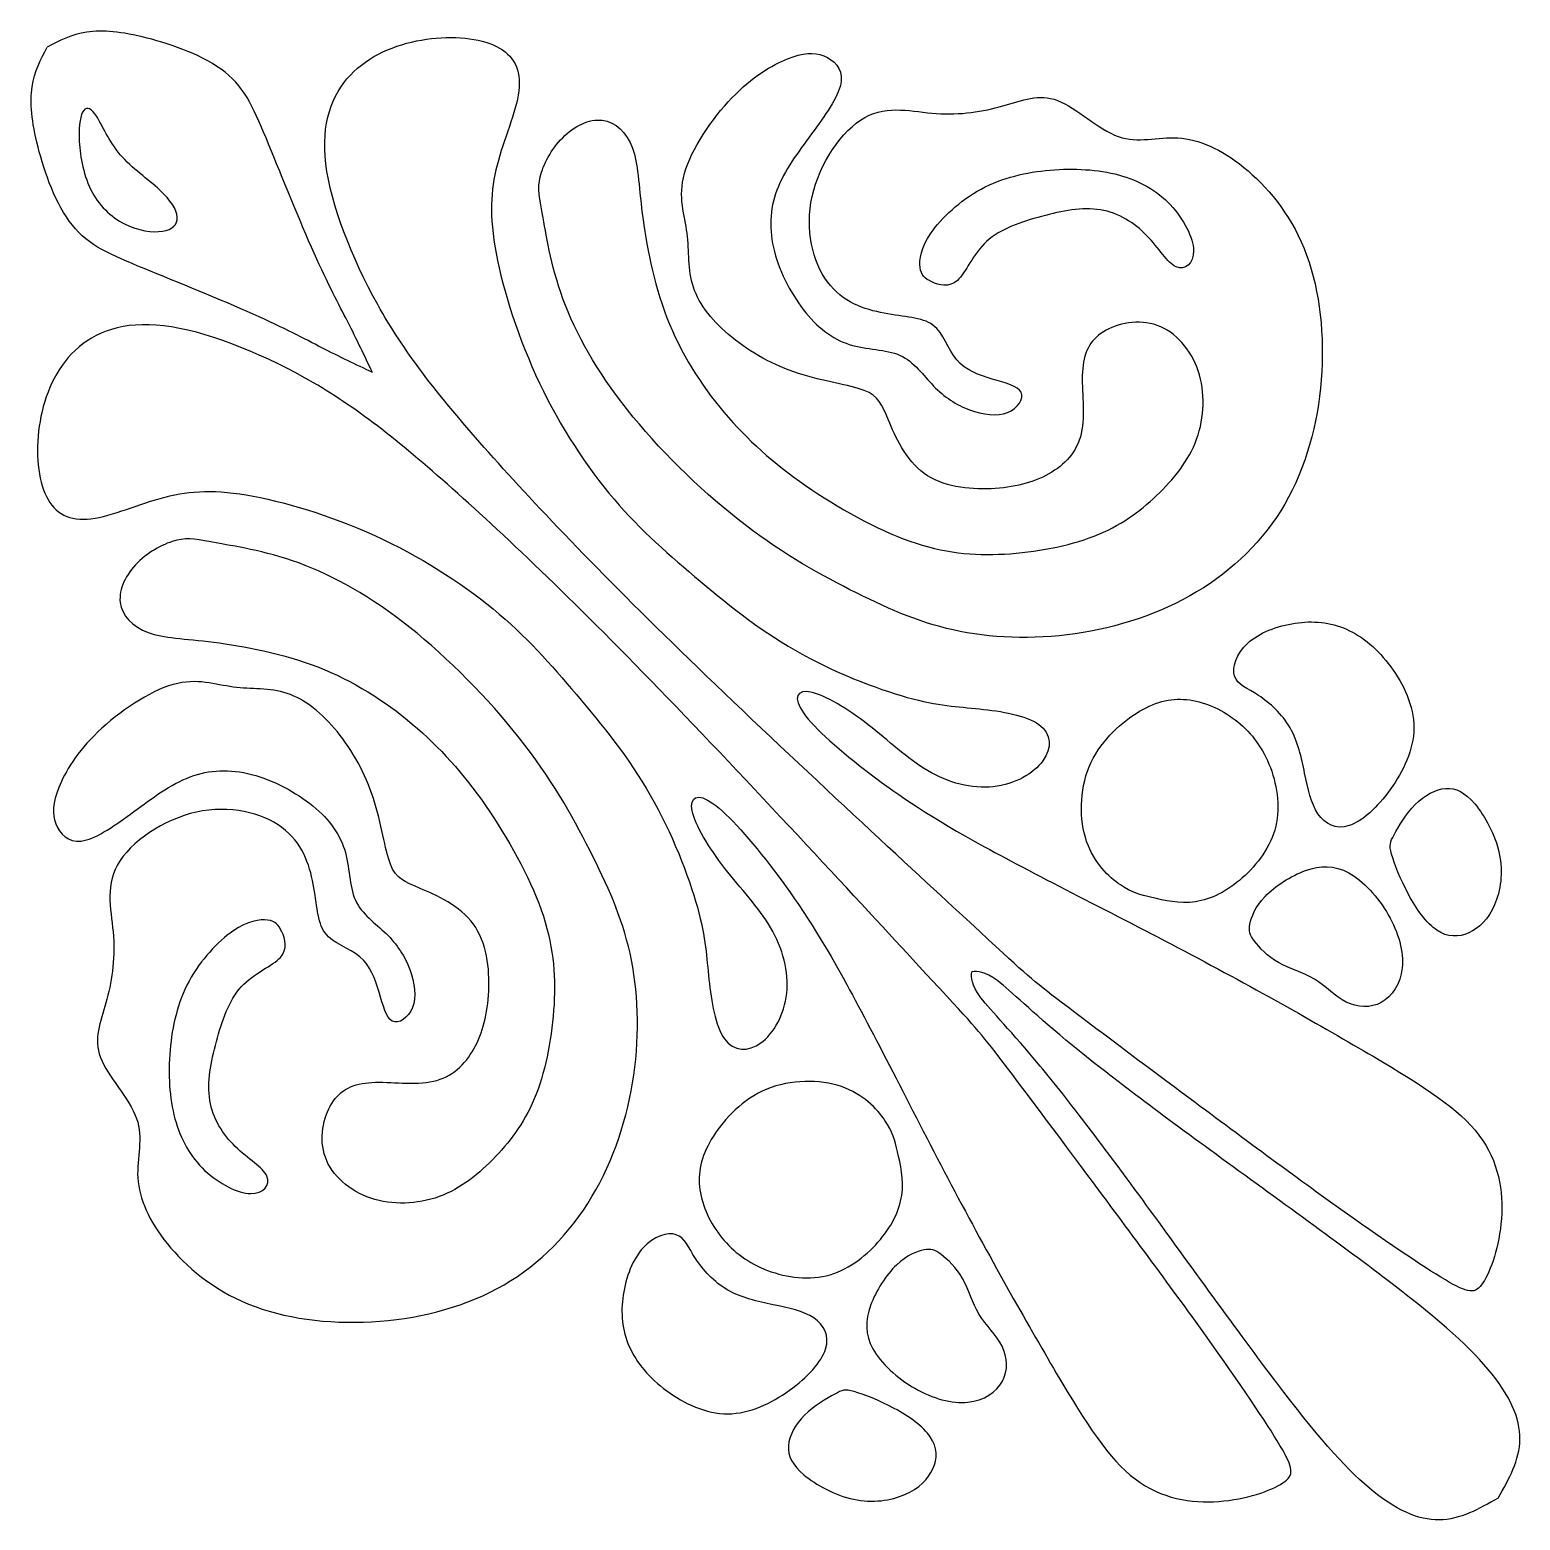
# Model space of a CAD drawing. Header units: millimetres. Extents: x 183 to 445, y 12 to 405.
# Drawn here: x 413.84 to 444.88, y 11.94 to 42.98 of the extents above; entities that cross this region are included whole.
import ezdxf

# ---------------------------------------------------------------- set-up
doc = ezdxf.new("R2010")
doc.units = ezdxf.units.MM
doc.layers.add('Default', color=7, linetype='Continuous')
doc.layers.add('DV1_Layer_1', color=7, linetype='Continuous')

# ---------------------------------------------------------------- blocks, each defined once
blk = doc.blocks.new('SE')
at = {"layer": 'DV1_Layer_1', "color": 7, "linetype": 'Continuous'}
for points, knots in [([(420.971, 35.85), (420.809, 36.192), (420.647, 36.535), (420.269, 37.273), (420.052, 37.67), (419.758, 38.33), (419.464, 38.991), (419.092, 39.916), (418.809, 40.606), (418.527, 41.297), (418.335, 41.754), (417.476, 42.444), (416.809, 42.678), (416.278, 42.813), (415.746, 42.949), (415.35, 42.985), (415.026, 42.937), (414.702, 42.888), (414.449, 42.756), (414.197, 42.624)], [0, 0, 0, 0, 0.125, 0.125, 0.25, 0.25, 0.25, 0.375, 0.375, 0.375, 0.5, 0.5, 0.625, 0.625, 0.625, 0.75, 0.75, 0.75, 1, 1, 1, 1]), ([(435.125, 22.881), (435.659, 22.467), (436.608, 21.76), (437.696, 20.949), (438.784, 20.138), (440.01, 19.225), (441.025, 18.498), (442.041, 17.77), (442.847, 17.229), (443.321, 16.947), (443.796, 16.665), (443.94, 16.641), (444.103, 16.887), (444.265, 17.133), (444.445, 17.65), (444.529, 18.792), (444.433, 19.417), (444.019, 19.964), (443.604, 20.511), (442.137, 21.448), (439.373, 23.011), (437.894, 23.792), (436.416, 24.574), (434.841, 25.355), (433.723, 25.968), (432.605, 26.581), (431.944, 27.026), (431.337, 27.489), (430.73, 27.951), (430.177, 28.432), (429.949, 28.757), (429.721, 29.081), (429.817, 29.25), (430.394, 29.129), (430.875, 28.841), (431.301, 28.51), (431.728, 28.18), (432.101, 27.807), (432.533, 27.555), (432.966, 27.302), (433.459, 27.17), (433.904, 27.218), (434.348, 27.266), (434.745, 27.495), (434.937, 27.759), (435.13, 28.024), (435.118, 28.324), (434.853, 28.516), (434.589, 28.709), (434.072, 28.793), (433.615, 28.841), (433.158, 28.889), (432.762, 28.901), (432.112, 29.081), (431.463, 29.262), (430.562, 29.61), (429.775, 30.061), (428.988, 30.512), (428.314, 31.065), (427.683, 31.599), (427.052, 32.134), (426.463, 32.651), (425.898, 33.336), (425.333, 34.022), (424.792, 34.875), (424.372, 35.8), (423.951, 36.726), (423.65, 37.724), (423.524, 38.475), (423.398, 39.226), (423.446, 39.731), (423.596, 40.266), (423.747, 40.801), (423.999, 41.366), (424.029, 41.793), (424.059, 42.219), (423.867, 42.508), (423.488, 42.67), (423.11, 42.832), (422.545, 42.868), (421.992, 42.772), (421.439, 42.676), (420.898, 42.448), (420.513, 42.039), (420.129, 41.63), (419.9, 41.041), (420.002, 40.194), (420.105, 39.346), (420.537, 38.241), (421.084, 37.261), (421.631, 36.281), (422.292, 35.428), (423.302, 34.286), (424.312, 33.144), (425.67, 31.714), (427.57, 29.874), (429.47, 28.033), (431.912, 25.784), (433.192, 24.599), (434.473, 23.414), (434.591, 23.294), (435.125, 22.881)], [0, 0, 0, 0, 0.027778, 0.027778, 0.027778, 0.055556, 0.055556, 0.055556, 0.083333, 0.083333, 0.083333, 0.111111, 0.111111, 0.111111, 0.138889, 0.138889, 0.166667, 0.166667, 0.166667, 0.194444, 0.222222, 0.222222, 0.222222, 0.25, 0.25, 0.25, 0.277778, 0.277778, 0.277778, 0.305556, 0.305556, 0.305556, 0.333333, 0.333333, 0.361111, 0.361111, 0.361111, 0.388889, 0.388889, 0.388889, 0.416667, 0.416667, 0.416667, 0.444444, 0.444444, 0.444444, 0.472222, 0.472222, 0.472222, 0.5, 0.5, 0.5, 0.527778, 0.527778, 0.527778, 0.555556, 0.555556, 0.555556, 0.583333, 0.583333, 0.583333, 0.611111, 0.611111, 0.611111, 0.638889, 0.638889, 0.638889, 0.666667, 0.666667, 0.666667, 0.694444, 0.694444, 0.694444, 0.722222, 0.722222, 0.722222, 0.75, 0.75, 0.75, 0.777778, 0.777778, 0.777778, 0.805556, 0.805556, 0.805556, 0.833333, 0.833333, 0.833333, 0.861111, 0.861111, 0.861111, 0.888889, 0.888889, 0.888889, 0.916667, 0.916667, 0.916667, 0.944444, 0.944444, 0.944444, 1, 1, 1, 1]), ([(420.971, 35.85), (420.629, 36.012), (420.287, 36.174), (419.917, 36.363), (419.548, 36.553), (419.152, 36.769), (418.491, 37.063), (417.83, 37.357), (416.905, 37.73), (416.215, 38.012), (415.524, 38.294), (415.068, 38.486), (414.377, 39.345), (414.143, 40.012), (414.008, 40.543), (413.873, 41.075), (413.837, 41.471), (413.885, 41.796), (413.933, 42.12), (414.065, 42.372), (414.197, 42.624)], [0, 0, 0, 0, 0.125, 0.125, 0.125, 0.25, 0.25, 0.25, 0.375, 0.375, 0.375, 0.5, 0.5, 0.625, 0.625, 0.625, 0.75, 0.75, 0.75, 1, 1, 1, 1]), ([(424.53, 39.066), (424.605, 38.643), (424.707, 37.976), (424.992, 37.246), (425.278, 36.517), (425.746, 35.724), (426.406, 34.919), (427.067, 34.114), (427.92, 33.297), (428.737, 32.673), (429.554, 32.048), (430.334, 31.616), (431.055, 31.255), (431.776, 30.895), (432.436, 30.607), (433.214, 30.454), (433.992, 30.301), (434.887, 30.283), (435.773, 30.43), (436.658, 30.577), (437.535, 30.889), (438.28, 31.364), (439.024, 31.838), (439.637, 32.475), (440.055, 33.252), (440.472, 34.03), (440.694, 34.949), (440.745, 35.865), (440.796, 36.781), (440.676, 37.694), (440.376, 38.432), (440.076, 39.171), (439.595, 39.736), (439.121, 40.12), (438.646, 40.504), (438.178, 40.708), (437.748, 40.735), (437.319, 40.762), (436.929, 40.612), (436.508, 40.762), (436.087, 40.912), (435.636, 41.362), (435.242, 41.512), (434.847, 41.662), (434.51, 41.513), (434.101, 41.398), (433.692, 41.284), (433.211, 41.205), (432.717, 41.241), (432.223, 41.277), (431.716, 41.428), (431.23, 41.159), (430.745, 40.889), (430.281, 40.198), (430.131, 39.514), (429.98, 38.829), (430.142, 38.15), (430.451, 37.733), (430.761, 37.315), (431.217, 37.159), (431.632, 37.081), (432.046, 37.003), (432.418, 37.003), (432.875, 36.667), (432.959, 36.33), (433.142, 36.111), (433.325, 35.892), (433.608, 35.79), (433.881, 35.709), (434.154, 35.628), (434.418, 35.568), (434.484, 35.435), (434.55, 35.303), (434.418, 35.099), (434.202, 35.015), (433.986, 34.931), (433.686, 34.967), (433.409, 35.069), (433.133, 35.171), (432.881, 35.339), (432.661, 35.565), (432.442, 35.79), (432.256, 36.072), (431.962, 36.204), (431.668, 36.336), (431.265, 36.318), (430.905, 36.432), (430.545, 36.546), (430.226, 36.793), (429.947, 37.156), (429.668, 37.519), (429.427, 38), (429.325, 38.45), (429.223, 38.901), (429.259, 39.321), (429.596, 40.126), (429.896, 40.51), (430.172, 40.889), (430.449, 41.267), (430.701, 41.639), (430.734, 41.913), (430.767, 42.186), (430.581, 42.36), (430.373, 42.441), (430.166, 42.522), (429.938, 42.51), (429.617, 42.381), (429.295, 42.252), (428.881, 42.006), (428.461, 41.567), (428.04, 41.129), (427.614, 40.498), (427.473, 39.997), (427.332, 39.495), (427.476, 39.123), (427.527, 38.748), (427.578, 38.372), (427.536, 37.994), (427.659, 37.625), (427.782, 37.255), (428.07, 36.895), (428.458, 36.58), (428.845, 36.264), (429.331, 35.994), (429.848, 35.826), (430.364, 35.658), (430.911, 35.592), (431.214, 35.475), (431.517, 35.357), (431.578, 35.189), (431.719, 34.856), (431.86, 34.523), (432.082, 34.024), (432.463, 33.745), (432.845, 33.466), (433.385, 33.406), (433.857, 33.427), (434.328, 33.448), (434.73, 33.55), (435.061, 33.736), (435.391, 33.922), (435.649, 34.192), (435.736, 34.58), (435.824, 34.967), (435.739, 35.471), (435.761, 35.859), (435.782, 36.246), (435.907, 36.517), (436.196, 36.697), (436.484, 36.877), (436.935, 36.967), (437.319, 36.829), (437.703, 36.691), (438.022, 36.324), (438.172, 35.88), (438.322, 35.435), (438.304, 34.913), (438.139, 34.46), (437.974, 34.006), (437.661, 33.622), (436.947, 32.943), (436.544, 32.649), (435.463, 32.229), (434.785, 32.102), (434.136, 32.066), (433.487, 32.03), (432.869, 32.084), (432.163, 32.334), (431.457, 32.583), (430.665, 33.027), (429.995, 33.493), (429.325, 33.958), (428.779, 34.445), (428.295, 35.018), (427.812, 35.592), (427.391, 36.252), (427.106, 36.988), (426.821, 37.724), (426.671, 38.534), (426.593, 39.153), (426.515, 39.772), (426.509, 40.198), (426.389, 40.522), (426.268, 40.847), (425.8, 41.291), (425.175, 40.979), (424.935, 40.738), (424.695, 40.498), (424.527, 40.174), (424.467, 39.922), (424.407, 39.67), (424.455, 39.489), (424.53, 39.066)], [0, 0, 0, 0, 0.014925, 0.014925, 0.014925, 0.029851, 0.029851, 0.029851, 0.044776, 0.044776, 0.044776, 0.059701, 0.059701, 0.059701, 0.074627, 0.074627, 0.074627, 0.089552, 0.089552, 0.089552, 0.104478, 0.104478, 0.104478, 0.119403, 0.119403, 0.119403, 0.134328, 0.134328, 0.134328, 0.149254, 0.149254, 0.149254, 0.164179, 0.164179, 0.164179, 0.179104, 0.179104, 0.179104, 0.19403, 0.19403, 0.19403, 0.208955, 0.208955, 0.208955, 0.223881, 0.223881, 0.223881, 0.238806, 0.238806, 0.238806, 0.253731, 0.253731, 0.253731, 0.268657, 0.268657, 0.268657, 0.283582, 0.283582, 0.283582, 0.298507, 0.298507, 0.298507, 0.313433, 0.313433, 0.328358, 0.328358, 0.328358, 0.343284, 0.343284, 0.343284, 0.358209, 0.358209, 0.358209, 0.373134, 0.373134, 0.373134, 0.38806, 0.38806, 0.38806, 0.402985, 0.402985, 0.402985, 0.41791, 0.41791, 0.41791, 0.432836, 0.432836, 0.432836, 0.447761, 0.447761, 0.447761, 0.462687, 0.462687, 0.462687, 0.477612, 0.477612, 0.492537, 0.492537, 0.492537, 0.507463, 0.507463, 0.507463, 0.522388, 0.522388, 0.522388, 0.537313, 0.537313, 0.537313, 0.552239, 0.552239, 0.552239, 0.567164, 0.567164, 0.567164, 0.58209, 0.58209, 0.58209, 0.597015, 0.597015, 0.597015, 0.61194, 0.61194, 0.61194, 0.626866, 0.626866, 0.626866, 0.641791, 0.641791, 0.641791, 0.656716, 0.656716, 0.656716, 0.671642, 0.671642, 0.671642, 0.686567, 0.686567, 0.686567, 0.701493, 0.701493, 0.701493, 0.716418, 0.716418, 0.716418, 0.731343, 0.731343, 0.731343, 0.746269, 0.746269, 0.746269, 0.761194, 0.761194, 0.761194, 0.776119, 0.776119, 0.776119, 0.791045, 0.791045, 0.791045, 0.80597, 0.80597, 0.820896, 0.820896, 0.835821, 0.835821, 0.835821, 0.850746, 0.850746, 0.850746, 0.865672, 0.865672, 0.865672, 0.880597, 0.880597, 0.880597, 0.895522, 0.895522, 0.895522, 0.910448, 0.910448, 0.910448, 0.925373, 0.925373, 0.925373, 0.940299, 0.955224, 0.955224, 0.955224, 0.970149, 0.970149, 0.970149, 1, 1, 1, 1]), ([(415.23, 41.177), (415.344, 40.997), (415.482, 40.666), (415.722, 40.384), (415.963, 40.102), (416.305, 39.868), (416.773, 39.435), (416.899, 39.237), (416.917, 38.931), (416.809, 38.823), (416.602, 38.79), (416.395, 38.757), (416.089, 38.799), (415.806, 38.943), (415.524, 39.087), (415.266, 39.333), (415.104, 39.663), (414.942, 39.994), (414.876, 40.408), (414.864, 40.714), (414.852, 41.021), (414.894, 41.219), (414.96, 41.303), (415.026, 41.387), (415.116, 41.357), (415.23, 41.177)], [0, 0, 0, 0, 0.1, 0.1, 0.1, 0.2, 0.2, 0.3, 0.3, 0.4, 0.4, 0.4, 0.5, 0.5, 0.5, 0.6, 0.6, 0.6, 0.7, 0.7, 0.7, 0.8, 0.8, 0.8, 1, 1, 1, 1]), ([(432.623, 37.735), (432.767, 37.669), (432.978, 37.605), (433.155, 37.766), (433.333, 37.927), (433.476, 38.312), (433.764, 38.576), (434.052, 38.841), (434.484, 38.985), (434.911, 39.099), (435.337, 39.213), (435.757, 39.297), (436.134, 39.235), (436.51, 39.173), (436.843, 38.965), (437.098, 38.704), (437.353, 38.442), (437.531, 38.128), (437.713, 38.046), (437.895, 37.964), (438.082, 38.114), (438.076, 38.384), (438.07, 38.655), (437.871, 39.045), (437.591, 39.343), (437.31, 39.641), (436.947, 39.846), (436.515, 39.962), (436.083, 40.078), (435.584, 40.105), (435.087, 40.063), (434.59, 40.02), (434.096, 39.908), (433.653, 39.669), (433.211, 39.429), (432.821, 39.063), (432.607, 38.754), (432.394, 38.444), (432.358, 38.192), (432.379, 38.031), (432.4, 37.871), (432.478, 37.802), (432.623, 37.735)], [0, 0, 0, 0, 0.066667, 0.066667, 0.066667, 0.133333, 0.133333, 0.133333, 0.2, 0.2, 0.2, 0.266667, 0.266667, 0.266667, 0.333333, 0.333333, 0.333333, 0.4, 0.4, 0.4, 0.466667, 0.466667, 0.466667, 0.533333, 0.533333, 0.533333, 0.6, 0.6, 0.6, 0.666667, 0.666667, 0.666667, 0.733333, 0.733333, 0.733333, 0.8, 0.8, 0.8, 0.866667, 0.866667, 0.866667, 1, 1, 1, 1]), ([(433.941, 21.697), (434.354, 21.163), (435.062, 20.213), (435.872, 19.125), (436.683, 18.037), (437.596, 16.811), (438.324, 15.796), (439.051, 14.78), (439.592, 13.975), (439.874, 13.5), (440.157, 13.025), (440.181, 12.881), (439.934, 12.719), (439.688, 12.556), (439.171, 12.376), (438.6, 12.334), (438.029, 12.292), (437.404, 12.388), (436.31, 13.217), (435.841, 13.951), (435.216, 15.008), (434.592, 16.066), (433.81, 17.449), (433.029, 18.927), (432.247, 20.406), (431.466, 21.98), (430.853, 23.098), (430.24, 24.216), (429.795, 24.877), (429.333, 25.484), (428.87, 26.091), (428.389, 26.644), (427.74, 27.101), (427.572, 27.004), (427.632, 26.716), (427.692, 26.428), (427.98, 25.947), (428.311, 25.52), (428.641, 25.093), (429.014, 24.721), (429.267, 24.288), (429.519, 23.855), (429.651, 23.362), (429.603, 22.918), (429.555, 22.473), (429.327, 22.076), (429.062, 21.884), (428.798, 21.692), (428.497, 21.704), (428.305, 21.968), (428.113, 22.233), (428.029, 22.749), (427.98, 23.206), (427.932, 23.663), (427.92, 24.06), (427.74, 24.709), (427.56, 25.358), (427.211, 26.259), (426.76, 27.046), (426.31, 27.834), (425.757, 28.507), (425.222, 29.138), (424.687, 29.769), (424.17, 30.358), (423.485, 30.923), (422.8, 31.488), (421.946, 32.029), (421.021, 32.45), (420.095, 32.87), (419.097, 33.171), (418.346, 33.297), (417.595, 33.423), (417.09, 33.375), (416.555, 33.225), (416.02, 33.075), (415.455, 32.822), (415.029, 32.792), (414.602, 32.762), (414.313, 32.955), (414.151, 33.333), (413.989, 33.712), (413.953, 34.277), (414.049, 34.83), (414.145, 35.383), (414.374, 35.923), (415.191, 36.693), (415.78, 36.921), (416.627, 36.819), (417.475, 36.717), (418.581, 36.284), (419.56, 35.737), (420.54, 35.19), (421.393, 34.529), (422.535, 33.519), (423.677, 32.51), (425.108, 31.151), (426.948, 29.251), (428.788, 27.351), (431.037, 24.909), (432.222, 23.629), (433.407, 22.349), (433.527, 22.23), (433.941, 21.697)], [0, 0, 0, 0, 0.027778, 0.027778, 0.027778, 0.055556, 0.055556, 0.055556, 0.083333, 0.083333, 0.083333, 0.111111, 0.111111, 0.111111, 0.138889, 0.138889, 0.138889, 0.166667, 0.166667, 0.194444, 0.194444, 0.194444, 0.222222, 0.222222, 0.222222, 0.25, 0.25, 0.25, 0.277778, 0.277778, 0.277778, 0.305556, 0.305556, 0.333333, 0.333333, 0.333333, 0.361111, 0.361111, 0.361111, 0.388889, 0.388889, 0.388889, 0.416667, 0.416667, 0.416667, 0.444444, 0.444444, 0.444444, 0.472222, 0.472222, 0.472222, 0.5, 0.5, 0.5, 0.527778, 0.527778, 0.527778, 0.555556, 0.555556, 0.555556, 0.583333, 0.583333, 0.583333, 0.611111, 0.611111, 0.611111, 0.638889, 0.638889, 0.638889, 0.666667, 0.666667, 0.666667, 0.694444, 0.694444, 0.694444, 0.722222, 0.722222, 0.722222, 0.75, 0.75, 0.75, 0.777778, 0.777778, 0.777778, 0.805556, 0.805556, 0.833333, 0.833333, 0.833333, 0.861111, 0.861111, 0.861111, 0.888889, 0.888889, 0.888889, 0.916667, 0.916667, 0.916667, 0.944444, 0.944444, 0.944444, 1, 1, 1, 1]), ([(417.755, 32.291), (418.179, 32.216), (418.845, 32.114), (419.575, 31.829), (420.305, 31.544), (421.098, 31.075), (421.902, 30.415), (422.707, 29.754), (423.524, 28.901), (424.149, 28.084), (424.773, 27.268), (425.206, 26.487), (425.566, 25.766), (425.926, 25.046), (426.214, 24.385), (426.368, 23.607), (426.521, 22.829), (426.539, 21.935), (426.244, 20.163), (425.932, 19.286), (425.458, 18.541), (424.983, 17.797), (424.347, 17.184), (423.569, 16.767), (422.791, 16.349), (421.872, 16.127), (420.956, 16.076), (420.04, 16.025), (419.128, 16.145), (418.389, 16.445), (417.65, 16.746), (417.086, 17.226), (416.701, 17.701), (416.317, 18.175), (416.113, 18.643), (416.086, 19.073), (416.059, 19.502), (416.209, 19.893), (416.059, 20.313), (415.909, 20.734), (415.459, 21.185), (415.309, 21.58), (415.159, 21.974), (415.309, 22.311), (415.537, 23.13), (415.616, 23.61), (415.58, 24.104), (415.544, 24.598), (415.393, 25.105), (415.932, 26.076), (416.623, 26.54), (417.308, 26.691), (417.993, 26.841), (418.671, 26.679), (419.089, 26.37), (419.506, 26.061), (419.662, 25.604), (419.74, 25.19), (419.818, 24.775), (419.818, 24.403), (419.986, 24.175), (420.154, 23.947), (420.491, 23.862), (420.71, 23.679), (420.929, 23.496), (421.031, 23.214), (421.113, 22.941), (421.194, 22.667), (421.254, 22.403), (421.386, 22.337), (421.518, 22.271), (421.722, 22.403), (421.806, 22.619), (421.89, 22.836), (421.854, 23.136), (421.752, 23.412), (421.65, 23.688), (421.482, 23.94), (421.257, 24.16), (421.031, 24.379), (420.749, 24.565), (420.617, 24.859), (420.485, 25.154), (420.503, 25.556), (420.389, 25.916), (420.275, 26.277), (420.029, 26.595), (419.665, 26.874), (419.302, 27.154), (418.821, 27.394), (418.371, 27.496), (417.921, 27.598), (417.5, 27.562), (417.098, 27.394), (416.695, 27.226), (416.311, 26.925), (415.933, 26.649), (415.554, 26.373), (415.182, 26.121), (414.909, 26.088), (414.635, 26.055), (414.461, 26.241), (414.38, 26.448), (414.299, 26.655), (414.311, 26.883), (414.44, 27.205), (414.569, 27.526), (414.816, 27.94), (415.254, 28.361), (415.692, 28.781), (416.323, 29.208), (416.824, 29.349), (417.326, 29.49), (417.698, 29.346), (418.074, 29.295), (418.449, 29.244), (418.827, 29.286), (419.197, 29.163), (419.566, 29.039), (419.926, 28.751), (420.242, 28.364), (420.557, 27.976), (420.827, 27.49), (420.995, 26.973), (421.164, 26.457), (421.23, 25.91), (421.347, 25.607), (421.464, 25.304), (421.632, 25.244), (421.965, 25.103), (422.299, 24.961), (422.797, 24.739), (423.076, 24.358), (423.356, 23.976), (423.416, 23.436), (423.374, 22.493), (423.272, 22.091), (423.085, 21.76), (422.899, 21.43), (422.629, 21.172), (422.242, 21.085), (421.854, 20.998), (421.35, 21.082), (420.962, 21.061), (420.575, 21.04), (420.305, 20.914), (420.125, 20.625), (419.944, 20.337), (419.854, 19.887), (419.992, 19.502), (420.13, 19.118), (420.497, 18.8), (420.941, 18.649), (421.386, 18.499), (421.908, 18.517), (422.362, 18.683), (422.815, 18.848), (423.199, 19.16), (423.539, 19.517), (423.878, 19.875), (424.173, 20.277), (424.383, 20.818), (424.593, 21.358), (424.719, 22.037), (424.755, 22.685), (424.791, 23.334), (424.737, 23.952), (424.488, 24.658), (424.239, 25.364), (423.794, 26.157), (422.863, 27.496), (422.377, 28.042), (421.803, 28.526), (421.23, 29.009), (420.569, 29.43), (419.833, 29.715), (419.098, 30), (418.287, 30.15), (417.668, 30.229), (417.05, 30.307), (416.623, 30.313), (416.299, 30.433), (415.975, 30.553), (415.752, 30.787), (415.719, 31.06), (415.686, 31.334), (415.842, 31.646), (416.083, 31.886), (416.323, 32.126), (416.647, 32.295), (416.899, 32.354), (417.152, 32.415), (417.332, 32.367), (417.755, 32.291)], [0, 0, 0, 0, 0.014925, 0.014925, 0.014925, 0.029851, 0.029851, 0.029851, 0.044776, 0.044776, 0.044776, 0.059701, 0.059701, 0.059701, 0.074627, 0.074627, 0.074627, 0.089552, 0.089552, 0.104478, 0.104478, 0.104478, 0.119403, 0.119403, 0.119403, 0.134328, 0.134328, 0.134328, 0.149254, 0.149254, 0.149254, 0.164179, 0.164179, 0.164179, 0.179104, 0.179104, 0.179104, 0.19403, 0.19403, 0.19403, 0.208955, 0.208955, 0.208955, 0.223881, 0.223881, 0.238806, 0.238806, 0.238806, 0.253731, 0.253731, 0.268657, 0.268657, 0.268657, 0.283582, 0.283582, 0.283582, 0.298507, 0.298507, 0.298507, 0.313433, 0.313433, 0.313433, 0.328358, 0.328358, 0.328358, 0.343284, 0.343284, 0.343284, 0.358209, 0.358209, 0.358209, 0.373134, 0.373134, 0.373134, 0.38806, 0.38806, 0.38806, 0.402985, 0.402985, 0.402985, 0.41791, 0.41791, 0.41791, 0.432836, 0.432836, 0.432836, 0.447761, 0.447761, 0.447761, 0.462687, 0.462687, 0.462687, 0.477612, 0.477612, 0.477612, 0.492537, 0.492537, 0.492537, 0.507463, 0.507463, 0.507463, 0.522388, 0.522388, 0.522388, 0.537313, 0.537313, 0.537313, 0.552239, 0.552239, 0.552239, 0.567164, 0.567164, 0.567164, 0.58209, 0.58209, 0.58209, 0.597015, 0.597015, 0.597015, 0.61194, 0.61194, 0.61194, 0.626866, 0.626866, 0.626866, 0.641791, 0.641791, 0.641791, 0.656716, 0.656716, 0.656716, 0.671642, 0.671642, 0.671642, 0.686567, 0.686567, 0.701493, 0.701493, 0.701493, 0.716418, 0.716418, 0.716418, 0.731343, 0.731343, 0.731343, 0.746269, 0.746269, 0.746269, 0.761194, 0.761194, 0.761194, 0.776119, 0.776119, 0.776119, 0.791045, 0.791045, 0.791045, 0.80597, 0.80597, 0.80597, 0.820896, 0.820896, 0.820896, 0.835821, 0.835821, 0.835821, 0.850746, 0.850746, 0.850746, 0.865672, 0.865672, 0.880597, 0.880597, 0.880597, 0.895522, 0.895522, 0.895522, 0.910448, 0.910448, 0.910448, 0.925373, 0.925373, 0.925373, 0.940299, 0.940299, 0.940299, 0.955224, 0.955224, 0.955224, 0.970149, 0.970149, 0.970149, 1, 1, 1, 1]), ([(439.429, 29.119), (439.661, 28.967), (439.919, 28.733), (440.085, 28.448), (440.25, 28.163), (440.322, 27.826), (440.389, 27.504), (440.457, 27.181), (440.52, 26.871), (440.811, 26.442), (441.039, 26.322), (441.313, 26.409), (441.586, 26.496), (441.904, 26.79), (442.173, 27.164), (442.442, 27.538), (442.661, 27.991), (442.663, 28.446), (442.664, 28.901), (442.448, 29.358), (441.916, 30.081), (441.601, 30.349), (441.262, 30.499), (440.922, 30.649), (440.559, 30.682), (440.188, 30.626), (439.817, 30.571), (439.439, 30.427), (439.203, 30.209), (438.967, 29.991), (438.874, 29.7), (438.931, 29.52), (438.988, 29.34), (439.196, 29.271), (439.429, 29.119)], [0, 0, 0, 0, 0.076923, 0.076923, 0.076923, 0.153846, 0.153846, 0.153846, 0.230769, 0.230769, 0.307692, 0.307692, 0.307692, 0.384615, 0.384615, 0.384615, 0.461538, 0.461538, 0.461538, 0.538462, 0.538462, 0.615385, 0.615385, 0.615385, 0.692308, 0.692308, 0.692308, 0.769231, 0.769231, 0.769231, 0.846154, 0.846154, 0.846154, 1, 1, 1, 1]), ([(437.209, 24.912), (437.457, 24.853), (437.781, 24.775), (438.112, 24.823), (438.442, 24.871), (438.778, 25.046), (439.089, 25.32), (439.4, 25.595), (439.685, 25.971), (439.787, 26.397), (439.889, 26.823), (439.808, 27.301), (439.646, 27.691), (439.484, 28.082), (439.241, 28.385), (438.939, 28.615), (438.637, 28.844), (438.277, 29), (437.583, 29.069), (437.25, 28.982), (436.881, 28.748), (436.511, 28.514), (436.106, 28.132), (435.697, 27.142), (435.694, 26.532), (435.848, 26.082), (436.001, 25.631), (436.31, 25.34), (436.55, 25.175), (436.791, 25.009), (436.962, 24.97), (437.209, 24.912)], [0, 0, 0, 0, 0.083333, 0.083333, 0.083333, 0.166667, 0.166667, 0.166667, 0.25, 0.25, 0.25, 0.333333, 0.333333, 0.333333, 0.416667, 0.416667, 0.416667, 0.5, 0.5, 0.583333, 0.583333, 0.583333, 0.666667, 0.666667, 0.75, 0.75, 0.75, 0.833333, 0.833333, 0.833333, 1, 1, 1, 1]), ([(442.199, 25.817), (442.253, 25.625), (442.382, 25.292), (442.55, 24.98), (442.718, 24.667), (442.925, 24.376), (443.145, 24.229), (443.364, 24.082), (443.595, 24.079), (443.808, 24.175), (444.021, 24.271), (444.217, 24.466), (444.343, 24.757), (444.469, 25.048), (444.526, 25.436), (444.443, 25.828), (444.361, 26.22), (444.138, 26.616), (443.933, 26.861), (443.727, 27.106), (443.538, 27.199), (443.328, 27.184), (443.118, 27.169), (442.886, 27.045), (442.693, 26.849), (442.499, 26.652), (442.343, 26.382), (442.254, 26.221), (442.166, 26.061), (442.145, 26.01), (442.199, 25.817)], [0, 0, 0, 0, 0.090909, 0.090909, 0.090909, 0.181818, 0.181818, 0.181818, 0.272727, 0.272727, 0.272727, 0.363636, 0.363636, 0.363636, 0.454545, 0.454545, 0.454545, 0.545455, 0.545455, 0.545455, 0.636364, 0.636364, 0.636364, 0.727273, 0.727273, 0.727273, 0.818182, 0.818182, 0.818182, 1, 1, 1, 1]), ([(439.343, 24.004), (439.442, 23.871), (439.616, 23.685), (439.844, 23.556), (440.073, 23.427), (440.355, 23.355), (440.829, 23.067), (441.021, 22.851), (441.487, 22.619), (441.76, 22.604), (441.985, 22.727), (442.211, 22.851), (442.388, 23.112), (442.421, 23.445), (442.454, 23.778), (442.343, 24.184), (442.131, 24.555), (441.919, 24.925), (441.607, 25.262), (441.307, 25.427), (441.006, 25.592), (440.718, 25.586), (440.409, 25.475), (440.1, 25.364), (439.769, 25.148), (439.564, 24.933), (439.358, 24.718), (439.277, 24.505), (439.248, 24.359), (439.22, 24.214), (439.244, 24.136), (439.343, 24.004)], [0, 0, 0, 0, 0.083333, 0.083333, 0.083333, 0.166667, 0.166667, 0.25, 0.25, 0.333333, 0.333333, 0.333333, 0.416667, 0.416667, 0.416667, 0.5, 0.5, 0.5, 0.583333, 0.583333, 0.583333, 0.666667, 0.666667, 0.666667, 0.75, 0.75, 0.75, 0.833333, 0.833333, 0.833333, 1, 1, 1, 1]), ([(419.086, 24.198), (419.152, 24.054), (419.216, 23.843), (419.055, 23.666), (418.895, 23.489), (418.51, 23.345), (418.245, 23.057), (417.981, 22.769), (417.836, 22.337), (417.722, 21.91), (417.608, 21.484), (417.524, 21.064), (417.586, 20.687), (417.648, 20.311), (417.856, 19.979), (418.117, 19.723), (418.379, 19.468), (418.693, 19.29), (418.775, 19.108), (418.857, 18.926), (418.707, 18.739), (418.437, 18.745), (418.167, 18.751), (417.776, 18.95), (417.478, 19.23), (417.181, 19.511), (416.976, 19.875), (416.859, 20.306), (416.743, 20.738), (416.716, 21.238), (416.758, 21.735), (416.801, 22.231), (416.913, 22.726), (417.153, 23.168), (417.392, 23.61), (417.758, 24.001), (418.068, 24.214), (418.377, 24.427), (418.629, 24.463), (418.79, 24.442), (418.951, 24.421), (419.02, 24.343), (419.086, 24.198)], [0, 0, 0, 0, 0.066667, 0.066667, 0.066667, 0.133333, 0.133333, 0.133333, 0.2, 0.2, 0.2, 0.266667, 0.266667, 0.266667, 0.333333, 0.333333, 0.333333, 0.4, 0.4, 0.4, 0.466667, 0.466667, 0.466667, 0.533333, 0.533333, 0.533333, 0.6, 0.6, 0.6, 0.666667, 0.666667, 0.666667, 0.733333, 0.733333, 0.733333, 0.8, 0.8, 0.8, 0.866667, 0.866667, 0.866667, 1, 1, 1, 1]), ([(444.417, 12.405), (444.022, 12.179), (443.234, 11.727), (442.272, 12.16), (441.738, 12.61), (441.202, 13.061), (440.614, 13.746), (439.808, 14.804), (439.003, 15.862), (437.981, 17.292), (437.098, 18.5), (436.214, 19.708), (435.469, 20.694), (434.88, 21.403), (434.291, 22.112), (433.858, 22.545), (433.647, 22.826), (433.435, 23.107), (433.445, 23.237), (433.454, 23.367)], [0, 0, 0, 0, 0.125, 0.25, 0.25, 0.25, 0.375, 0.375, 0.375, 0.5, 0.5, 0.5, 0.625, 0.625, 0.625, 0.75, 0.75, 0.75, 1, 1, 1, 1]), ([(444.417, 12.405), (444.643, 12.799), (444.868, 13.193), (444.873, 13.631), (444.878, 14.068), (444.662, 14.549), (444.211, 15.084), (443.76, 15.619), (443.075, 16.208), (440.959, 17.818), (439.529, 18.84), (438.321, 19.724), (437.113, 20.607), (436.127, 21.352), (435.418, 21.941), (434.709, 22.53), (434.276, 22.963), (433.995, 23.175), (433.714, 23.386), (433.584, 23.377), (433.454, 23.367)], [0, 0, 0, 0, 0.125, 0.125, 0.125, 0.25, 0.25, 0.25, 0.375, 0.375, 0.5, 0.5, 0.5, 0.625, 0.625, 0.625, 0.75, 0.75, 0.75, 1, 1, 1, 1]), ([(431.909, 19.612), (431.968, 19.364), (432.046, 19.04), (431.998, 18.709), (431.95, 18.379), (431.776, 18.043), (431.501, 17.732), (431.226, 17.421), (430.851, 17.136), (430.424, 17.034), (429.998, 16.932), (429.52, 17.013), (429.13, 17.175), (428.74, 17.337), (428.436, 17.58), (428.207, 17.882), (427.977, 18.184), (427.821, 18.544), (427.786, 18.891), (427.752, 19.238), (427.839, 19.571), (428.073, 19.941), (428.307, 20.31), (428.689, 20.715), (429.184, 20.92), (429.68, 21.124), (430.289, 21.127), (430.74, 20.974), (431.19, 20.821), (431.481, 20.511), (431.647, 20.271), (431.812, 20.031), (431.851, 19.86), (431.909, 19.612)], [0, 0, 0, 0, 0.083333, 0.083333, 0.083333, 0.166667, 0.166667, 0.166667, 0.25, 0.25, 0.25, 0.333333, 0.333333, 0.333333, 0.416667, 0.416667, 0.416667, 0.5, 0.5, 0.5, 0.583333, 0.583333, 0.583333, 0.666667, 0.666667, 0.666667, 0.75, 0.75, 0.75, 0.833333, 0.833333, 0.833333, 1, 1, 1, 1]), ([(427.702, 17.393), (427.854, 17.16), (428.088, 16.902), (428.373, 16.737), (428.659, 16.572), (428.995, 16.499), (429.318, 16.432), (429.641, 16.364), (429.95, 16.301), (430.165, 16.156), (430.379, 16.01), (430.499, 15.782), (430.412, 15.508), (430.325, 15.235), (430.031, 14.917), (429.657, 14.648), (429.283, 14.379), (428.83, 14.16), (428.375, 14.159), (427.92, 14.157), (427.464, 14.373), (427.102, 14.639), (426.74, 14.905), (426.473, 15.22), (426.322, 15.559), (426.172, 15.899), (426.139, 16.262), (426.195, 16.633), (426.25, 17.004), (426.394, 17.382), (426.612, 17.618), (426.83, 17.854), (427.121, 17.947), (427.301, 17.89), (427.482, 17.833), (427.551, 17.626), (427.702, 17.393)], [0, 0, 0, 0, 0.076923, 0.076923, 0.076923, 0.153846, 0.153846, 0.153846, 0.230769, 0.230769, 0.230769, 0.307692, 0.307692, 0.307692, 0.384615, 0.384615, 0.384615, 0.461538, 0.461538, 0.461538, 0.538462, 0.538462, 0.538462, 0.615385, 0.615385, 0.615385, 0.692308, 0.692308, 0.692308, 0.769231, 0.769231, 0.769231, 0.846154, 0.846154, 0.846154, 1, 1, 1, 1]), ([(432.818, 17.478), (432.95, 17.379), (433.136, 17.205), (433.265, 16.977), (433.394, 16.749), (433.466, 16.466), (433.61, 16.229), (433.755, 15.992), (433.971, 15.8), (434.202, 15.334), (434.217, 15.061), (433.971, 14.611), (433.71, 14.433), (433.376, 14.4), (433.043, 14.367), (432.637, 14.479), (432.267, 14.69), (431.896, 14.902), (431.559, 15.214), (431.394, 15.514), (431.229, 15.815), (431.235, 16.103), (431.346, 16.412), (431.457, 16.722), (431.673, 17.052), (431.888, 17.258), (432.103, 17.463), (432.316, 17.544), (432.462, 17.573), (432.607, 17.602), (432.685, 17.577), (432.818, 17.478)], [0, 0, 0, 0, 0.083333, 0.083333, 0.083333, 0.166667, 0.166667, 0.166667, 0.25, 0.25, 0.333333, 0.333333, 0.416667, 0.416667, 0.416667, 0.5, 0.5, 0.5, 0.583333, 0.583333, 0.583333, 0.666667, 0.666667, 0.666667, 0.75, 0.75, 0.75, 0.833333, 0.833333, 0.833333, 1, 1, 1, 1]), ([(431.004, 14.623), (431.196, 14.569), (431.863, 14.31), (432.445, 13.896), (432.592, 13.677), (432.74, 13.458), (432.743, 13.226), (432.646, 13.013), (432.55, 12.8), (432.355, 12.605), (432.064, 12.478), (431.773, 12.352), (431.385, 12.295), (430.993, 12.378), (430.602, 12.461), (430.205, 12.683), (429.961, 12.888), (429.716, 13.094), (429.623, 13.283), (429.638, 13.494), (429.653, 13.704), (429.776, 13.935), (429.972, 14.129), (430.169, 14.322), (430.439, 14.479), (430.6, 14.567), (430.761, 14.656), (430.812, 14.677), (431.004, 14.623)], [0, 0, 0, 0, 0.090909, 0.181818, 0.181818, 0.181818, 0.272727, 0.272727, 0.272727, 0.363636, 0.363636, 0.363636, 0.454545, 0.454545, 0.454545, 0.545455, 0.545455, 0.545455, 0.636364, 0.636364, 0.636364, 0.727273, 0.727273, 0.727273, 0.818182, 0.818182, 0.818182, 1, 1, 1, 1])]:
    blk.add_open_spline(points, degree=3, knots=knots, dxfattribs=at)

msp = doc.modelspace()

# ---------------------------------------------------------------- block references
at = {"layer": 'Default'}
msp.add_blockref('SE', (0, 0), dxfattribs=at)

doc.saveas('drawing.dxf')
